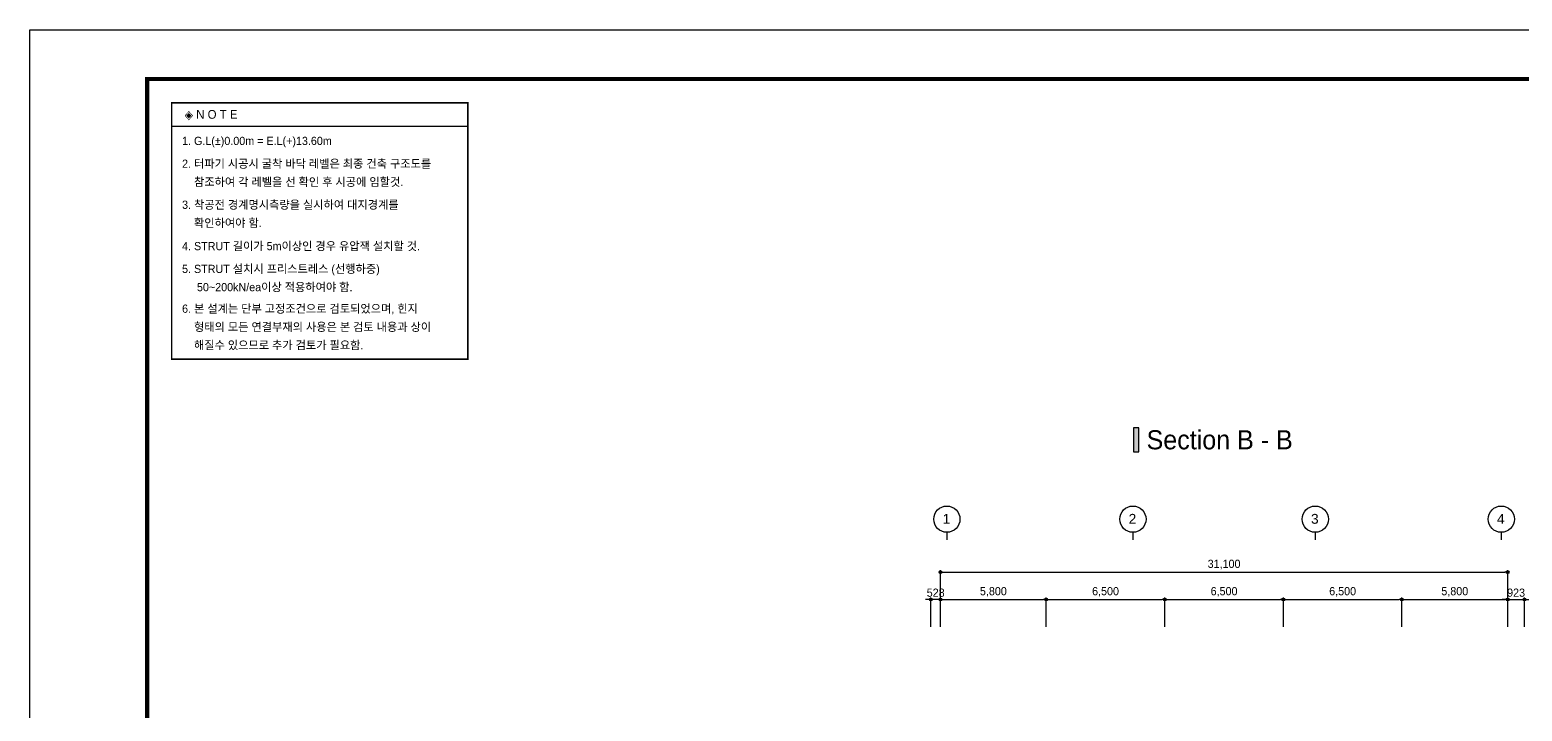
# Model space of a CAD drawing. Header units: millimetres. Extents: x 1073475 to 2890243, y -1340830 to -367733.
# Drawn here: x 2082883 to 2164710, y -405093 to -367733 of the extents above; entities that cross this region are included whole.
import ezdxf
from ezdxf.enums import TextEntityAlignment as Align

# ---------------------------------------------------------------- set-up
doc = ezdxf.new("R2010")
doc.units = ezdxf.units.MM
doc.header["$LTSCALE"] = 50
doc.header["$PDMODE"] = 3
doc.header["$PDSIZE"] = 100
doc.layers.get('Defpoints').update_dxf_attribs({"color": 151})
for name, color, linetype in [('0-재료표-1', 3, 'Continuous'), ('0-재료표-T', 7, 'Continuous'), ('11', 11, 'Continuous'), ('A-SYM', 7, 'Continuous'), ('A_BRICK', 3, 'Continuous'), ('C-DIM', 7, 'Continuous'), ('CIP', 1, 'Continuous'), ('RXCOBAL', 7, 'Continuous'), ('TEX', 3, 'Continuous'), ('TEXT', 3, 'Continuous'), ('TITLE-2', 3, 'Continuous')]:
    doc.layers.add(name, color=color, linetype=linetype)
doc.styles.add('$1$돋움', font='')
doc.styles.add('RXHG', font='arial.ttf')
doc.styles.add('돋움', font='')
doc.styles.get('$1$돋움').set_extended_font_data('Dotum')
doc.styles.get('돋움').set_extended_font_data('Dotum')
doc.dimstyles.new('SAM-300', dxfattribs={"dimscale": 1.5, "dimtxt": 300, "dimasz": 100, "dimexe": 70, "dimexo": 0, "dimgap": 100, "dimtad": 1, "dimdec": 0, "dimzin": 0, "dimdsep": 46, "dimlunit": 6, "dimtxsty": '돋움', "dimblk": 'ORIGIN', "dimcen": 100, "dimclrd": 1, "dimclre": 1, "dimclrt": 7, "dimadec": 0, "dimazin": 0, "dimtfac": 1, "dimtdec": 0, "dimtix": 1, "dimtmove": 2, "dimatfit": 3, "dimfxl": 70, "dimtolj": 1, "dimtzin": 0, "dimlwd": -1, "dimlwe": -1, "dimarcsym": 0})

# ---------------------------------------------------------------- blocks, each defined once
blk = doc.blocks.new('dbox')
at = {"layer": '11'}
for p, q in [((4288, 57600), (81088, 57600)), ((4288, 1800), (4288, 57600))]:
    blk.add_line(p, q, dxfattribs=at)
at = {"layer": '11', "const_width": 150}
blk.add_lwpolyline([(81088, 1800), (4288, 1800), (4288, 57600), (81088, 57600)], close=True, dxfattribs=at)
at = {"layer": 'TEXT', "color": 7}
for p, q in [((0, 59400), (84100, 59400)), ((0, 0), (0, 59400))]:
    blk.add_line(p, q, dxfattribs=at)
at = {"layer": 'TEX', "color": 6, "linetype": 'Continuous', "style": 'RXHG', "width": 1}
for tag, p in [('일자', (76628, 15972)), ('축척', (76628, 13925)), ('설계번호', (76684, 12170))]:
    blk.add_attdef(tag, p, '', height=300, dxfattribs=at)
at = {"layer": 'TEX', "color": 7, "linetype": 'Continuous', "style": 'RXHG', "width": 1}
blk.add_attdef('파일명', (81840, 4453), '', height=300, rotation=90, dxfattribs=at)
at = {"layer": 'TEX', "linetype": 'Continuous', "style": 'RXHG', "width": 1}
for tag, p in [('도면명-1', (77799, 3389)), ('도면명-2', (77799, 2662))]:
    blk.add_attdef(tag, text='', height=400, dxfattribs=at).set_placement(p, align=Align.CENTER)
blk = doc.blocks.new('_Origin')
at = {"color": 0, "linetype": 'ByBlock', "lineweight": -2}
blk.add_line((0, 0), (-1, 0), dxfattribs=at)
blk.add_circle((0, 0), 0.5, dxfattribs=at)
blk = doc.blocks.new('*D191')
at = {"layer": 'C-DIM', "color": 1, "ltscale": 0.2, "transparency": 16777216}
for p, q in [((2132816, -398974), (2132816, -397369)), ((2132966, -397474), (2163766, -397474)), ((2163916, -398974), (2163916, -397369))]:
    blk.add_line(p, q, dxfattribs=at)
at = {"layer": 'Defpoints', "color": 0, "ltscale": 0.2, "transparency": 16777216}
for p in [(2163916, -397474), (2132816, -398974), (2163916, -398974)]:
    blk.add_point(p, dxfattribs=at)
at = {"layer": 'C-DIM', "color": 1, "ltscale": 0.2, "transparency": 16777216, "xscale": 150, "yscale": 150, "zscale": 150, "rotation": 180}
blk.add_blockref('_Origin', (2132816, -397474), dxfattribs=at)
at = {"layer": 'C-DIM', "color": 1, "ltscale": 0.2, "transparency": 16777216, "xscale": 150, "yscale": 150, "zscale": 150}
blk.add_blockref('_Origin', (2163916, -397474), dxfattribs=at)
at = {"layer": 'C-DIM', "color": 7, "ltscale": 0.2, "transparency": 16777216, "insert": (2148366, -397055), "char_height": 450, "attachment_point": 5, "style": '돋움'}
blk.add_mtext('\\A1;31,100', dxfattribs=at)
blk = doc.blocks.new('*D192')
at = {"layer": 'C-DIM', "color": 1, "ltscale": 0.2, "transparency": 16777216}
for p, q in [((2132138, -398974), (2131988, -398974)), ((2132288, -400474), (2132288, -398869)), ((2132816, -398974), (2132288, -398974)), ((2132816, -400474), (2132816, -398869)), ((2132966, -398974), (2133116, -398974))]:
    blk.add_line(p, q, dxfattribs=at)
at = {"layer": 'Defpoints', "color": 0, "ltscale": 0.2, "transparency": 16777216}
for p in [(2132288, -398974), (2132288, -400474), (2132816, -400474)]:
    blk.add_point(p, dxfattribs=at)
at = {"layer": 'C-DIM', "color": 1, "ltscale": 0.2, "transparency": 16777216, "xscale": 150, "yscale": 150, "zscale": 150}
blk.add_blockref('_Origin', (2132288, -398974), dxfattribs=at)
at = {"layer": 'C-DIM', "color": 1, "ltscale": 0.2, "transparency": 16777216, "xscale": 150, "yscale": 150, "zscale": 150, "rotation": 180}
blk.add_blockref('_Origin', (2132816, -398974), dxfattribs=at)
at = {"layer": 'C-DIM', "color": 7, "ltscale": 0.2, "transparency": 16777216, "insert": (2132552, -398598), "char_height": 450, "attachment_point": 5, "style": '돋움'}
blk.add_mtext('\\A1;528', dxfattribs=at)
blk = doc.blocks.new('*D193')
at = {"layer": 'C-DIM', "color": 1, "ltscale": 0.2, "transparency": 16777216}
for p, q in [((2163766, -398974), (2163616, -398974)), ((2163916, -400474), (2163916, -398869)), ((2163916, -398974), (2164839, -398974)), ((2164839, -400474), (2164839, -398869)), ((2164989, -398974), (2165139, -398974))]:
    blk.add_line(p, q, dxfattribs=at)
at = {"layer": 'Defpoints', "color": 0, "ltscale": 0.2, "transparency": 16777216}
for p in [(2164839, -398974), (2163916, -400474), (2164839, -400474)]:
    blk.add_point(p, dxfattribs=at)
at = {"layer": 'C-DIM', "color": 1, "ltscale": 0.2, "transparency": 16777216, "xscale": 150, "yscale": 150, "zscale": 150}
blk.add_blockref('_Origin', (2163916, -398974), dxfattribs=at)
at = {"layer": 'C-DIM', "color": 1, "ltscale": 0.2, "transparency": 16777216, "xscale": 150, "yscale": 150, "zscale": 150, "rotation": 180}
blk.add_blockref('_Origin', (2164839, -398974), dxfattribs=at)
at = {"layer": 'C-DIM', "color": 7, "ltscale": 0.2, "transparency": 16777216, "insert": (2164377, -398598), "char_height": 450, "attachment_point": 5, "style": '돋움'}
blk.add_mtext('\\A1;923', dxfattribs=at)
blk = doc.blocks.new('31781387137813')
at = {"color": 255}
blk.add_wipeout([(0, 0), (11238, 0), (11238, -9792), (0, -9792)], dxfattribs=at).dxf.layer = '0-재료표-1'
at = {"layer": '0-재료표-1'}
blk.add_line((207, -1060), (11031, -1060), dxfattribs=at)
at = {"layer": '0-재료표-1', "const_width": 60}
blk.add_lwpolyline([(11031, -9585), (11031, -207), (207, -207), (207, -9585)], close=True, dxfattribs=at)
at = {"layer": '0-재료표-T', "style": '$1$돋움'}
for s, height, p in [('◈ N O T E', 320, (683, -633)), ('1. G.L(±)0.00m = E.L(+)13.60m', 300, (587, -1602)), ('2. 터파기 시공시 굴착 바닥 레벨은 최종 건축 구조도를 ', 300, (587, -2436)), ('    참조하여 각 레벨을 선 확인 후 시공에 임할것. ', 300, (587, -3102)), ('3. 착공전 경계명시측량을 실시하여 대지경계를', 300, (587, -3936)), ('    확인하여야 함.', 300, (587, -4602)), ('4. STRUT 길이가 5m이상인 경우 유압잭 설치할 것.', 300, (587, -5448)), ('5. STRUT 설치시 프리스트레스 (선행하중)', 300, (587, -6281)), ('     50~200kN/ea이상 적용하여야 함.', 300, (587, -6948)), ('6. 본 설계는 단부 고정조건으로 검토되었으며, 힌지 ', 300, (587, -7736)), ('    형태의 모든 연결부재의 사용은 본 검토 내용과 상이', 300, (587, -8403)), ('    해질수 있으므로 추가 검토가 필요함.   ', 300, (587, -9069))]:
    blk.add_text(s, height=height, dxfattribs=at).set_placement(p, align=Align.MIDDLE_LEFT)
blk = doc.blocks.new('BUB')
at = {"layer": 'RXCOBAL', "color": 7}
blk.add_line((0, 3.5), (0, 0.39), dxfattribs=at)
blk.add_circle((0, 8.84), 5.33, dxfattribs=at)
at = {"layer": 'A_BRICK', "style": 'RXHG'}
blk.add_attdef('BUB', text='', height=4, dxfattribs=at).set_placement((-0.18, 6.83), align=Align.CENTER)
blk = doc.blocks.new('*D208')
at = {"layer": 'C-DIM', "color": 1, "ltscale": 0.2, "transparency": 16777216}
for p, q in [((2132816, -400474), (2132816, -398869)), ((2132966, -398974), (2138466, -398974)), ((2138616, -400474), (2138616, -398869))]:
    blk.add_line(p, q, dxfattribs=at)
at = {"layer": 'Defpoints', "color": 0, "ltscale": 0.2, "transparency": 16777216}
for p in [(2138616, -398974), (2132816, -400474), (2138616, -400474)]:
    blk.add_point(p, dxfattribs=at)
at = {"layer": 'C-DIM', "color": 1, "ltscale": 0.2, "transparency": 16777216, "xscale": 150, "yscale": 150, "zscale": 150, "rotation": 180}
blk.add_blockref('_Origin', (2132816, -398974), dxfattribs=at)
at = {"layer": 'C-DIM', "color": 1, "ltscale": 0.2, "transparency": 16777216, "xscale": 150, "yscale": 150, "zscale": 150}
blk.add_blockref('_Origin', (2138616, -398974), dxfattribs=at)
at = {"layer": 'C-DIM', "color": 7, "ltscale": 0.2, "transparency": 16777216, "insert": (2135716, -398555), "char_height": 450, "attachment_point": 5, "style": '돋움'}
blk.add_mtext('\\A1;5,800', dxfattribs=at)
blk = doc.blocks.new('*D209')
at = {"layer": 'C-DIM', "color": 1, "ltscale": 0.2, "transparency": 16777216}
for p, q in [((2138616, -400474), (2138616, -398869)), ((2138766, -398974), (2144966, -398974)), ((2145116, -400474), (2145116, -398869))]:
    blk.add_line(p, q, dxfattribs=at)
at = {"layer": 'Defpoints', "color": 0, "ltscale": 0.2, "transparency": 16777216}
for p in [(2145116, -398974), (2138616, -400474), (2145116, -400474)]:
    blk.add_point(p, dxfattribs=at)
at = {"layer": 'C-DIM', "color": 1, "ltscale": 0.2, "transparency": 16777216, "xscale": 150, "yscale": 150, "zscale": 150, "rotation": 180}
blk.add_blockref('_Origin', (2138616, -398974), dxfattribs=at)
at = {"layer": 'C-DIM', "color": 1, "ltscale": 0.2, "transparency": 16777216, "xscale": 150, "yscale": 150, "zscale": 150}
blk.add_blockref('_Origin', (2145116, -398974), dxfattribs=at)
at = {"layer": 'C-DIM', "color": 7, "ltscale": 0.2, "transparency": 16777216, "insert": (2141866, -398555), "char_height": 450, "attachment_point": 5, "style": '돋움'}
blk.add_mtext('\\A1;6,500', dxfattribs=at)
blk = doc.blocks.new('*D210')
at = {"layer": 'C-DIM', "color": 1, "ltscale": 0.2, "transparency": 16777216}
for p, q in [((2145116, -400474), (2145116, -398869)), ((2145266, -398974), (2151466, -398974)), ((2151616, -400474), (2151616, -398869))]:
    blk.add_line(p, q, dxfattribs=at)
at = {"layer": 'Defpoints', "color": 0, "ltscale": 0.2, "transparency": 16777216}
for p in [(2151616, -398974), (2145116, -400474), (2151616, -400474)]:
    blk.add_point(p, dxfattribs=at)
at = {"layer": 'C-DIM', "color": 1, "ltscale": 0.2, "transparency": 16777216, "xscale": 150, "yscale": 150, "zscale": 150, "rotation": 180}
blk.add_blockref('_Origin', (2145116, -398974), dxfattribs=at)
at = {"layer": 'C-DIM', "color": 1, "ltscale": 0.2, "transparency": 16777216, "xscale": 150, "yscale": 150, "zscale": 150}
blk.add_blockref('_Origin', (2151616, -398974), dxfattribs=at)
at = {"layer": 'C-DIM', "color": 7, "ltscale": 0.2, "transparency": 16777216, "insert": (2148366, -398555), "char_height": 450, "attachment_point": 5, "style": '돋움'}
blk.add_mtext('\\A1;6,500', dxfattribs=at)
blk = doc.blocks.new('*D211')
at = {"layer": 'C-DIM', "color": 1, "ltscale": 0.2, "transparency": 16777216}
for p, q in [((2151616, -400474), (2151616, -398869)), ((2151766, -398974), (2157966, -398974)), ((2158116, -400474), (2158116, -398869))]:
    blk.add_line(p, q, dxfattribs=at)
at = {"layer": 'Defpoints', "color": 0, "ltscale": 0.2, "transparency": 16777216}
for p in [(2158116, -398974), (2151616, -400474), (2158116, -400474)]:
    blk.add_point(p, dxfattribs=at)
at = {"layer": 'C-DIM', "color": 1, "ltscale": 0.2, "transparency": 16777216, "xscale": 150, "yscale": 150, "zscale": 150, "rotation": 180}
blk.add_blockref('_Origin', (2151616, -398974), dxfattribs=at)
at = {"layer": 'C-DIM', "color": 1, "ltscale": 0.2, "transparency": 16777216, "xscale": 150, "yscale": 150, "zscale": 150}
blk.add_blockref('_Origin', (2158116, -398974), dxfattribs=at)
at = {"layer": 'C-DIM', "color": 7, "ltscale": 0.2, "transparency": 16777216, "insert": (2154866, -398555), "char_height": 450, "attachment_point": 5, "style": '돋움'}
blk.add_mtext('\\A1;6,500', dxfattribs=at)
blk = doc.blocks.new('*D212')
at = {"layer": 'C-DIM', "color": 1, "ltscale": 0.2, "transparency": 16777216}
for p, q in [((2158116, -400474), (2158116, -398869)), ((2158266, -398974), (2163766, -398974)), ((2163916, -400474), (2163916, -398869))]:
    blk.add_line(p, q, dxfattribs=at)
at = {"layer": 'Defpoints', "color": 0, "ltscale": 0.2, "transparency": 16777216}
for p in [(2163916, -398974), (2158116, -400474), (2163916, -400474)]:
    blk.add_point(p, dxfattribs=at)
at = {"layer": 'C-DIM', "color": 1, "ltscale": 0.2, "transparency": 16777216, "xscale": 150, "yscale": 150, "zscale": 150, "rotation": 180}
blk.add_blockref('_Origin', (2158116, -398974), dxfattribs=at)
at = {"layer": 'C-DIM', "color": 1, "ltscale": 0.2, "transparency": 16777216, "xscale": 150, "yscale": 150, "zscale": 150}
blk.add_blockref('_Origin', (2163916, -398974), dxfattribs=at)
at = {"layer": 'C-DIM', "color": 7, "ltscale": 0.2, "transparency": 16777216, "insert": (2161016, -398555), "char_height": 450, "attachment_point": 5, "style": '돋움'}
blk.add_mtext('\\A1;5,800', dxfattribs=at)

msp = doc.modelspace()

# ---------------------------------------------------------------- hatches: boundary and pattern name
at = {"layer": 'A-SYM'}
msp.add_hatch(color=2, dxfattribs=at).paths.add_polyline_path([(2143697.1, -389556.1), (2143394.1, -389556.1), (2143394.1, -390869.2), (2143697.1, -390869.2)])

# ---------------------------------------------------------------- linework, layer by layer
at = {"layer": 'A-SYM', "color": 2}
msp.add_lwpolyline([(2143697.1, -389556.1), (2143394.1, -389556.1), (2143394.1, -390869.2), (2143697.1, -390869.2)], close=True, dxfattribs=at)

# ---------------------------------------------------------------- block references
at = {"xscale": 1.5, "yscale": 1.5, "zscale": 1.5}
msp.add_blockref('dbox', (2082882.7, -456833.1), dxfattribs=at)
at = {"layer": 'A_BRICK'}
ref = msp.add_blockref('BUB', (2133165.9, -395758.6), dxfattribs=dict(at, xscale=135.0390738050143, yscale=135.0390738050143, zscale=135.0390738050143))
ref.add_attrib('BUB', '1', dxfattribs={"height": 540.2, "style": 'RXHG'}).set_placement((2133142, -394817.6), align=Align.CENTER)
ref = msp.add_blockref('BUB', (2143365.9, -395758.6), dxfattribs=dict(at, xscale=135.0390738050143, yscale=135.0390738050143, zscale=135.0390738050143))
ref.add_attrib('BUB', '2', dxfattribs={"height": 540.2, "style": 'RXHG'}).set_placement((2143342, -394817.6), align=Align.CENTER)
ref = msp.add_blockref('BUB', (2153365.9, -395758.6), dxfattribs=dict(at, xscale=135.0390738050143, yscale=135.0390738050143, zscale=135.0390738050143))
ref.add_attrib('BUB', '3', dxfattribs={"height": 540.2, "style": 'RXHG'}).set_placement((2153342, -394817.6), align=Align.CENTER)
ref = msp.add_blockref('BUB', (2163565.9, -395758.6), dxfattribs=dict(at, xscale=135.0390738050143, yscale=135.0390738050143, zscale=135.0390738050143))
ref.add_attrib('BUB', '4', dxfattribs={"height": 540.2, "style": 'RXHG'}).set_placement((2163542, -394817.6), align=Align.CENTER)

# ---------------------------------------------------------------- texts
at = {"layer": 'TITLE-2', "style": '돋움'}
msp.add_text('Section B - B', height=1050, dxfattribs=at).set_placement((2144116.3, -390736.2))

# ---------------------------------------------------------------- dimensions: what is measured, and where the dimension line sits
at = {"layer": 'C-DIM', "ltscale": 0.2}
for base, p1, p2, picture, middle in [((2163915.9, -397473.5), (2132815.9, -398973.5), (2163915.9, -398973.5), '*D191', (2148365.9, -397054.9)), ((2132288.1, -398973.5), (2132815.9, -400473.5), (2132288.1, -400473.5), '*D192', (2132552, -398598.2)), ((2138615.9, -398973.5), (2132815.9, -400473.5), (2138615.9, -400473.5), '*D208', (2135715.9, -398554.9)), ((2145115.9, -398973.5), (2138615.9, -400473.5), (2145115.9, -400473.5), '*D209', (2141865.9, -398554.9)), ((2151615.9, -398973.5), (2145115.9, -400473.5), (2151615.9, -400473.5), '*D210', (2148365.9, -398554.9)), ((2158115.9, -398973.5), (2151615.9, -400473.5), (2158115.9, -400473.5), '*D211', (2154865.9, -398554.9)), ((2163915.9, -398973.5), (2158115.9, -400473.5), (2163915.9, -400473.5), '*D212', (2161015.9, -398554.9)), ((2164838.6, -398973.5), (2163915.9, -400473.5), (2164838.6, -400473.5), '*D193', (2164377.3, -398598.2))]:
    dim = msp.add_linear_dim(base=base, p1=p1, p2=p2, dimstyle='SAM-300', dxfattribs=at)
    dim.commit()
    dim.dimension.update_dxf_attribs({"geometry": picture, "text_midpoint": middle})

# ---------------------------------------------------------------- next in the draw order: block references
at = {"xscale": 1.5, "yscale": 1.5, "zscale": 1.5}
msp.add_blockref('31781387137813', (2090348.9, -371418.9), dxfattribs=at)

# ---------------------------------------------------------------- next in the draw order: linework, layer by layer
at = {"layer": 'CIP', "ltscale": 0.2}
msp.add_lwpolyline([(2089315.4, -370433.1), (2194895.7, -370433.1), (2194895.7, -454133.1), (2089315.4, -454133.1)], close=True, dxfattribs=at)

doc.saveas('drawing.dxf')
